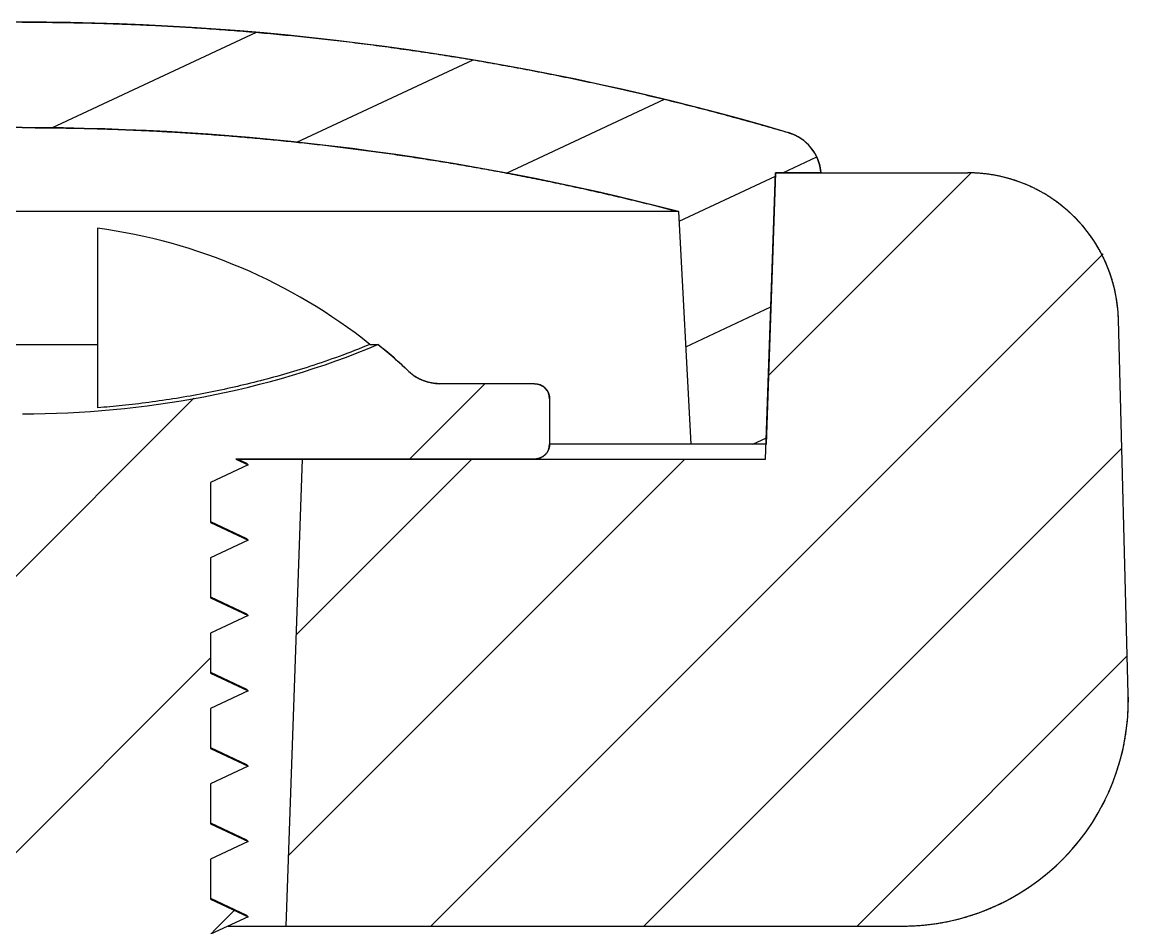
# Model space of a CAD drawing. Header units: millimetres. Extents: x 0 to 1787, y -410 to 0.
# Drawn here: x 1593.05 to 1600.42, y -283.13 to -277.12 of the extents above; entities that cross this region are included whole.
import ezdxf

# ---------------------------------------------------------------- set-up
doc = ezdxf.new("R2010")
doc.units = ezdxf.units.MM
doc.header["$MEASUREMENT"] = 0
doc.layers.get('0').update_dxf_attribs({"linetype": 'CONTINUOUS'})

msp = doc.modelspace()

# ---------------------------------------------------------------- hatches: boundary and pattern name
h = msp.add_hatch()
h.set_pattern_fill('DEFAULT__6', color=2, scale=0.773784, angle=205, style=0)
h.set_pattern_definition([(205, (1219.7938, -373.4207), (0.327015, -0.701286), [])])
edge = h.paths.add_edge_path()
edge.add_spline(control_points=[(1593.0513, -277.1225), (1594.7757, -277.1225), (1596.4825, -277.3686), (1598.1368, -277.8558)], knot_values=[0, 0, 0, 0, 1, 1, 1, 1], degree=3, periodic=0)
edge.add_spline(control_points=[(1598.1368, -277.8558), (1598.261, -277.8924), (1598.3421, -277.9933), (1598.3513, -278.1225)], knot_values=[0, 0, 0, 0, 1, 1, 1, 1], degree=3, periodic=0)
edge.add_line((1598.3513, -278.1225), (1598.0513, -278.1225))
edge.add_line((1598.0513, -278.1225), (1597.9884, -279.9225))
edge.add_line((1597.9884, -279.9225), (1597.4884, -279.9225))
edge.add_line((1597.4884, -279.9225), (1597.4076, -278.3799))
edge.add_spline(control_points=[(1593.0513, -277.8225), (1594.5231, -277.8225), (1595.9831, -278.0093), (1597.4076, -278.3799)], knot_values=[0, 0, 0, 0, 1, 1, 1, 1], degree=3, periodic=0)
edge.add_spline(control_points=[(1593.0513, -277.8225), (1591.5794, -277.8225), (1590.1194, -278.0093), (1588.695, -278.3799)], knot_values=[0, 0, 0, 0, 1, 1, 1, 1], degree=3, periodic=0)
edge.add_line((1588.695, -278.3799), (1588.6141, -279.9225))
edge.add_line((1588.6141, -279.9225), (1588.1141, -279.9225))
edge.add_line((1588.1141, -279.9225), (1588.0513, -278.1225))
edge.add_line((1588.0513, -278.1225), (1587.7513, -278.1225))
edge.add_spline(control_points=[(1587.9658, -277.8558), (1587.8415, -277.8924), (1587.7604, -277.9933), (1587.7513, -278.1225)], knot_values=[0, 0, 0, 0, 1, 1, 1, 1], degree=3, periodic=0)
edge.add_spline(control_points=[(1593.0513, -277.1225), (1591.3268, -277.1225), (1589.62, -277.3686), (1587.9658, -277.8558)], knot_values=[0, 0, 0, 0, 1, 1, 1, 1], degree=3, periodic=0)
h = msp.add_hatch()
h.set_pattern_fill('DEFAULT__7', color=2, angle=45, style=0)
h.set_pattern_definition([(45, (1219.7938, -373.4207), (-0.7071068, 0.7071068), [])])
edge = h.paths.add_edge_path()
edge.add_line((1451.7754, -278.1225), (1453.0513, -278.1225))
edge.add_line((1453.0513, -278.1225), (1453.1176, -280.0225))
edge.add_line((1453.1176, -280.0225), (1456.193, -280.0225))
edge.add_line((1456.193, -280.0225), (1456.3013, -283.1225))
edge.add_line((1456.3013, -283.1225), (1452.2101, -283.1225))
edge.add_spline(control_points=[(1452.2101, -283.1225), (1451.3131, -283.1225), (1450.6872, -282.4799), (1450.7106, -281.5832)], knot_values=[0, 0, 0, 0, 1, 1, 1, 1], degree=3, periodic=0)
edge.add_line((1450.7106, -281.5832), (1450.7758, -279.0963))
edge.add_spline(control_points=[(1450.7758, -279.0963), (1450.7908, -278.5228), (1451.2017, -278.1225), (1451.7754, -278.1225)], knot_values=[0, 0, 0, 0, 1, 1, 1, 1], degree=3, periodic=0)
h.paths.add_polyline_path([(1463.0513, -278.1225), (1467.9519, -278.1225), (1468.0269, -280.2725), (1469.0513, -280.2725), (1469.0853, -280.9225), (1582.0172, -280.9225), (1582.0513, -280.2725), (1583.0756, -280.2725), (1583.1507, -278.1225), (1588.0513, -278.1225), (1588.1176, -280.0225), (1591.193, -280.0225), (1591.3013, -283.1225), (1586.6319, -283.1225), (1586.5513, -281.5832), (1584.5513, -281.5832), (1584.4706, -283.1225), (1545.5513, -283.1225), (1545.5355, -282.8225), (1505.567, -282.8225), (1505.5513, -283.1225), (1466.6319, -283.1225), (1466.5513, -281.5832), (1464.5513, -281.5832), (1464.4706, -283.1225), (1459.8013, -283.1225), (1459.9095, -280.0225), (1462.9849, -280.0225)])
edge = h.paths.add_edge_path()
edge.add_line((1598.0513, -278.1225), (1599.3271, -278.1225))
edge.add_spline(control_points=[(1600.3268, -279.0963), (1600.3117, -278.5228), (1599.9008, -278.1225), (1599.3271, -278.1225)], knot_values=[0, 0, 0, 0, 1, 1, 1, 1], degree=3, periodic=0)
edge.add_line((1600.3268, -279.0963), (1600.3919, -281.5832))
edge.add_spline(control_points=[(1598.8924, -283.1225), (1599.7894, -283.1225), (1600.4154, -282.4799), (1600.3919, -281.5832)], knot_values=[0, 0, 0, 0, 1, 1, 1, 1], degree=3, periodic=0)
edge.add_line((1598.8924, -283.1225), (1594.8013, -283.1225))
edge.add_line((1594.8013, -283.1225), (1594.9095, -280.0225))
edge.add_line((1594.9095, -280.0225), (1597.9849, -280.0225))
edge.add_line((1597.9849, -280.0225), (1598.0513, -278.1225))
h = msp.add_hatch()
h.set_pattern_fill('DEFAULT__4', color=2, scale=1.296802, angle=45, style=0)
h.set_pattern_definition([(45, (1219.7938, -373.4207), (-0.9169777, 0.9169777), [])])
edge = h.paths.add_edge_path()
edge.add_line((1596.4513, -280.0225), (1594.4692, -280.0225))
edge.add_line((1594.4692, -280.0225), (1594.5513, -280.0607))
edge.add_line((1594.5513, -280.0607), (1594.3013, -280.1773))
edge.add_line((1594.3013, -280.1773), (1594.3013, -280.4442))
edge.add_line((1594.3013, -280.4442), (1594.5513, -280.5607))
edge.add_line((1594.5513, -280.5607), (1594.3013, -280.6773))
edge.add_line((1594.3013, -280.6773), (1594.3013, -280.9442))
edge.add_line((1594.3013, -280.9442), (1594.5513, -281.0607))
edge.add_line((1594.5513, -281.0607), (1594.3013, -281.1773))
edge.add_line((1594.3013, -281.1773), (1594.3013, -281.4442))
edge.add_line((1594.3013, -281.4442), (1594.5513, -281.5607))
edge.add_line((1594.5513, -281.5607), (1594.3013, -281.6773))
edge.add_line((1594.3013, -281.6773), (1594.3013, -281.9442))
edge.add_line((1594.3013, -281.9442), (1594.5513, -282.0607))
edge.add_line((1594.5513, -282.0607), (1594.3013, -282.1773))
edge.add_line((1594.3013, -282.1773), (1594.3013, -282.4442))
edge.add_line((1594.3013, -282.4442), (1594.5513, -282.5607))
edge.add_line((1594.5513, -282.5607), (1594.3013, -282.6773))
edge.add_line((1594.3013, -282.6773), (1594.3013, -282.9442))
edge.add_line((1594.3013, -282.9442), (1594.5513, -283.0607))
edge.add_line((1594.5513, -283.0607), (1594.3013, -283.1773))
edge.add_line((1594.3013, -283.1773), (1594.3013, -283.4442))
edge.add_line((1594.3013, -283.4442), (1594.5513, -283.5607))
edge.add_line((1594.5513, -283.5607), (1594.3013, -283.6773))
edge.add_line((1594.3013, -283.6773), (1594.3013, -283.9442))
edge.add_line((1594.3013, -283.9442), (1594.5513, -284.0607))
edge.add_line((1594.5513, -284.0607), (1594.3013, -284.1773))
edge.add_line((1594.3013, -284.1773), (1594.3013, -284.4442))
edge.add_line((1594.3013, -284.4442), (1594.5513, -284.5607))
edge.add_line((1594.5513, -284.5607), (1594.3013, -284.6773))
edge.add_line((1594.3013, -284.6773), (1594.3013, -284.9442))
edge.add_line((1594.3013, -284.9442), (1594.5513, -285.0607))
edge.add_line((1594.5513, -285.0607), (1594.3013, -285.1773))
edge.add_line((1594.3013, -285.1773), (1594.3013, -285.4442))
edge.add_line((1594.3013, -285.4442), (1594.5513, -285.5607))
edge.add_line((1594.5513, -285.5607), (1594.3013, -285.6773))
edge.add_line((1594.3013, -285.6773), (1594.3013, -285.9442))
edge.add_line((1594.3013, -285.9442), (1594.5513, -286.0607))
edge.add_line((1594.5513, -286.0607), (1594.3013, -286.1773))
edge.add_line((1594.3013, -286.1773), (1594.3013, -286.4442))
edge.add_line((1594.3013, -286.4442), (1594.5513, -286.5607))
edge.add_line((1594.5513, -286.5607), (1594.3013, -286.6773))
edge.add_line((1594.3013, -286.6773), (1594.3013, -286.9442))
edge.add_line((1594.3013, -286.9442), (1594.5513, -287.0607))
edge.add_line((1594.5513, -287.0607), (1594.3013, -287.1773))
edge.add_line((1594.3013, -287.1773), (1594.3013, -287.4442))
edge.add_line((1594.3013, -287.4442), (1594.5513, -287.5607))
edge.add_line((1594.5513, -287.5607), (1594.3013, -287.6773))
edge.add_line((1594.3013, -287.6773), (1594.3013, -287.9442))
edge.add_line((1594.3013, -287.9442), (1594.5513, -288.0607))
edge.add_line((1594.5513, -288.0607), (1594.3013, -288.1773))
edge.add_line((1594.3013, -288.1773), (1594.3013, -288.4442))
edge.add_line((1594.3013, -288.4442), (1594.5513, -288.5607))
edge.add_line((1594.5513, -288.5607), (1594.3013, -288.6773))
edge.add_line((1594.3013, -288.6773), (1594.3013, -288.9442))
edge.add_line((1594.3013, -288.9442), (1594.5513, -289.0607))
edge.add_line((1594.5513, -289.0607), (1594.3013, -289.1773))
edge.add_line((1594.3013, -289.1773), (1594.3013, -289.4442))
edge.add_line((1594.3013, -289.4442), (1594.5513, -289.5607))
edge.add_line((1594.5513, -289.5607), (1594.3013, -289.6773))
edge.add_line((1594.3013, -289.6773), (1594.3013, -289.9442))
edge.add_line((1594.3013, -289.9442), (1594.5513, -290.0607))
edge.add_line((1594.5513, -290.0607), (1594.3013, -290.1773))
edge.add_line((1594.3013, -290.1773), (1594.3013, -290.4442))
edge.add_line((1594.3013, -290.4442), (1594.5513, -290.5607))
edge.add_line((1594.5513, -290.5607), (1594.3013, -290.6773))
edge.add_line((1594.3013, -290.6773), (1594.3013, -290.9442))
edge.add_line((1594.3013, -290.9442), (1594.5513, -291.0607))
edge.add_line((1594.5513, -291.0607), (1594.3013, -291.1773))
edge.add_line((1594.3013, -291.1773), (1594.3013, -291.4442))
edge.add_line((1594.3013, -291.4442), (1594.5513, -291.5607))
edge.add_line((1594.5513, -291.5607), (1594.3013, -291.6773))
edge.add_line((1594.3013, -291.6773), (1594.3013, -291.9442))
edge.add_line((1594.3013, -291.9442), (1594.5513, -292.0607))
edge.add_line((1594.5513, -292.0607), (1594.3013, -292.1773))
edge.add_line((1594.3013, -292.1773), (1594.3013, -292.4442))
edge.add_line((1594.3013, -292.4442), (1594.5513, -292.5607))
edge.add_line((1594.5513, -292.5607), (1594.3013, -292.6773))
edge.add_line((1594.3013, -292.6773), (1594.3013, -292.9442))
edge.add_line((1594.3013, -292.9442), (1594.5513, -293.0607))
edge.add_line((1594.5513, -293.0607), (1594.3013, -293.1773))
edge.add_line((1594.3013, -293.1773), (1594.3013, -293.4442))
edge.add_line((1594.3013, -293.4442), (1594.5513, -293.5607))
edge.add_line((1594.5513, -293.5607), (1594.3013, -293.6773))
edge.add_line((1594.3013, -293.6773), (1594.3013, -293.9442))
edge.add_line((1594.3013, -293.9442), (1594.5513, -294.0607))
edge.add_line((1594.5513, -294.0607), (1594.3013, -294.1773))
edge.add_line((1594.3013, -294.1773), (1594.3013, -294.4442))
edge.add_line((1594.3013, -294.4442), (1594.5513, -294.5607))
edge.add_line((1594.5513, -294.5607), (1594.3013, -294.6773))
edge.add_line((1594.3013, -294.6773), (1594.3013, -294.9442))
edge.add_line((1594.3013, -294.9442), (1594.5513, -295.0607))
edge.add_line((1594.5513, -295.0607), (1594.3013, -295.1773))
edge.add_line((1594.3013, -295.1773), (1594.3013, -295.4442))
edge.add_line((1594.3013, -295.4442), (1594.5513, -295.5607))
edge.add_line((1594.5513, -295.5607), (1594.3013, -295.6773))
edge.add_line((1594.3013, -295.6773), (1594.3013, -295.9442))
edge.add_line((1594.3013, -295.9442), (1594.5513, -296.0607))
edge.add_line((1594.5513, -296.0607), (1594.3013, -296.1773))
edge.add_line((1594.3013, -296.1773), (1594.3013, -296.4442))
edge.add_line((1594.3013, -296.4442), (1594.5513, -296.5607))
edge.add_line((1594.5513, -296.5607), (1594.3013, -296.6773))
edge.add_line((1594.3013, -296.6773), (1594.3013, -296.9225))
edge.add_arc((1590.6537, -296.9225), 3.6475, 359.64129, 359.99983, ccw=False)
edge.add_line((1594.3012, -296.9453), (1594.5487, -297.0607))
edge.add_line((1594.5487, -297.0607), (1594.2923, -297.1803))
edge.add_arc((1590.3293, -296.9058), 3.9725, 352.10251, 356.03772, ccw=False)
edge.add_line((1594.2641, -297.4516), (1594.4981, -297.5607))
edge.add_line((1594.4981, -297.5607), (1594.2243, -297.6884))
edge.add_arc((1589.9748, -296.8475), 4.3319, 345.15264, 348.80682, ccw=False)
edge.add_line((1594.1621, -297.9575), (1594.3835, -298.0607))
edge.add_line((1594.3835, -298.0607), (1594.0914, -298.1969))
edge.add_arc((1589.7708, -296.789), 4.5442, 338.38643, 341.95169, ccw=False)
edge.add_line((1593.9955, -298.4629), (1594.2054, -298.5607))
edge.add_line((1594.2054, -298.5607), (1593.8902, -298.7077))
edge.add_arc((1589.765, -296.7889), 4.5496, 331.37807, 335.05452, ccw=False)
edge.add_line((1593.7586, -298.9683), (1593.9569, -299.0607))
edge.add_line((1593.9569, -299.0607), (1593.6083, -299.2233))
edge.add_spline(control_points=[(1593.6083, -299.2233), (1593.4461, -299.4786), (1593.2591, -299.7147), (1593.0513, -299.9224)], knot_values=[0, 0, 0, 0, 1, 1, 1, 1], degree=3, periodic=0)
edge.add_spline(control_points=[(1593.0512, -299.9224), (1592.7749, -299.6461), (1592.5353, -299.3198), (1592.3419, -298.9647)], knot_values=[0, 0, 0, 0, 1, 1, 1, 1], degree=3, periodic=0)
edge.add_line((1592.3419, -298.9647), (1592.0118, -298.8107))
edge.add_line((1592.0118, -298.8107), (1592.216, -298.7155))
edge.add_arc((1596.3613, -296.7776), 4.5759, 201.46317, 205.05631, ccw=False)
edge.add_line((1592.1027, -298.4519), (1591.7999, -298.3107))
edge.add_line((1591.7999, -298.3107), (1592.0155, -298.2102))
edge.add_arc((1596.2521, -296.8149), 4.4605, 194.64307, 198.22889, ccw=False)
edge.add_line((1591.9365, -297.9425), (1591.6539, -297.8107))
edge.add_line((1591.6539, -297.8107), (1591.8814, -297.7046))
edge.add_arc((1595.9654, -296.8798), 4.1664, 187.6488, 191.41879, ccw=False)
edge.add_line((1591.836, -297.4343), (1591.571, -297.3107))
edge.add_line((1591.571, -297.3107), (1591.8115, -297.1986))
edge.add_arc((1595.561, -296.9209), 3.7597, 180.09818, 184.23612, ccw=False)
edge.add_line((1591.8013, -296.9273), (1591.5513, -296.8107))
edge.add_line((1591.5513, -296.8107), (1591.8013, -296.6942))
edge.add_line((1591.8013, -296.6942), (1591.8013, -296.4273))
edge.add_line((1591.8013, -296.4273), (1591.5513, -296.3107))
edge.add_line((1591.5513, -296.3107), (1591.8013, -296.1942))
edge.add_line((1591.8013, -296.1942), (1591.8013, -295.9273))
edge.add_line((1591.8013, -295.9273), (1591.5513, -295.8107))
edge.add_line((1591.5513, -295.8107), (1591.8013, -295.6942))
edge.add_line((1591.8013, -295.6942), (1591.8013, -295.4273))
edge.add_line((1591.8013, -295.4273), (1591.5513, -295.3107))
edge.add_line((1591.5513, -295.3107), (1591.8013, -295.1942))
edge.add_line((1591.8013, -295.1942), (1591.8013, -294.9273))
edge.add_line((1591.8013, -294.9273), (1591.5513, -294.8107))
edge.add_line((1591.5513, -294.8107), (1591.8013, -294.6942))
edge.add_line((1591.8013, -294.6942), (1591.8013, -294.4273))
edge.add_line((1591.8013, -294.4273), (1591.5513, -294.3107))
edge.add_line((1591.5513, -294.3107), (1591.8013, -294.1942))
edge.add_line((1591.8013, -294.1942), (1591.8013, -293.9273))
edge.add_line((1591.8013, -293.9273), (1591.5513, -293.8107))
edge.add_line((1591.5513, -293.8107), (1591.8013, -293.6942))
edge.add_line((1591.8013, -293.6942), (1591.8013, -293.4273))
edge.add_line((1591.8013, -293.4273), (1591.5513, -293.3107))
edge.add_line((1591.5513, -293.3107), (1591.8013, -293.1942))
edge.add_line((1591.8013, -293.1942), (1591.8013, -292.9273))
edge.add_line((1591.8013, -292.9273), (1591.5513, -292.8107))
edge.add_line((1591.5513, -292.8107), (1591.8013, -292.6942))
edge.add_line((1591.8013, -292.6942), (1591.8013, -292.4273))
edge.add_line((1591.8013, -292.4273), (1591.5513, -292.3107))
edge.add_line((1591.5513, -292.3107), (1591.8013, -292.1942))
edge.add_line((1591.8013, -292.1942), (1591.8013, -291.9273))
edge.add_line((1591.8013, -291.9273), (1591.5513, -291.8107))
edge.add_line((1591.5513, -291.8107), (1591.8013, -291.6942))
edge.add_line((1591.8013, -291.6942), (1591.8013, -291.4273))
edge.add_line((1591.8013, -291.4273), (1591.5513, -291.3107))
edge.add_line((1591.5513, -291.3107), (1591.8013, -291.1942))
edge.add_line((1591.8013, -291.1942), (1591.8013, -290.9273))
edge.add_line((1591.8013, -290.9273), (1591.5513, -290.8107))
edge.add_line((1591.5513, -290.8107), (1591.8013, -290.6942))
edge.add_line((1591.8013, -290.6942), (1591.8013, -290.4273))
edge.add_line((1591.8013, -290.4273), (1591.5513, -290.3107))
edge.add_line((1591.5513, -290.3107), (1591.8013, -290.1942))
edge.add_line((1591.8013, -290.1942), (1591.8013, -289.9273))
edge.add_line((1591.8013, -289.9273), (1591.5513, -289.8107))
edge.add_line((1591.5513, -289.8107), (1591.8013, -289.6942))
edge.add_line((1591.8013, -289.6942), (1591.8013, -289.4273))
edge.add_line((1591.8013, -289.4273), (1591.5513, -289.3107))
edge.add_line((1591.5513, -289.3107), (1591.8013, -289.1942))
edge.add_line((1591.8013, -289.1942), (1591.8013, -288.9273))
edge.add_line((1591.8013, -288.9273), (1591.5513, -288.8107))
edge.add_line((1591.5513, -288.8107), (1591.8013, -288.6942))
edge.add_line((1591.8013, -288.6942), (1591.8013, -288.4273))
edge.add_line((1591.8013, -288.4273), (1591.5513, -288.3107))
edge.add_line((1591.5513, -288.3107), (1591.8013, -288.1942))
edge.add_line((1591.8013, -288.1942), (1591.8013, -287.9273))
edge.add_line((1591.8013, -287.9273), (1591.5513, -287.8107))
edge.add_line((1591.5513, -287.8107), (1591.8013, -287.6942))
edge.add_line((1591.8013, -287.6942), (1591.8013, -287.4273))
edge.add_line((1591.8013, -287.4273), (1591.5513, -287.3107))
edge.add_line((1591.5513, -287.3107), (1591.8013, -287.1942))
edge.add_line((1591.8013, -287.1942), (1591.8013, -286.9273))
edge.add_line((1591.8013, -286.9273), (1591.5513, -286.8107))
edge.add_line((1591.5513, -286.8107), (1591.8013, -286.6942))
edge.add_line((1591.8013, -286.6942), (1591.8013, -286.4273))
edge.add_line((1591.8013, -286.4273), (1591.5513, -286.3107))
edge.add_line((1591.5513, -286.3107), (1591.8013, -286.1942))
edge.add_line((1591.8013, -286.1942), (1591.8013, -285.9273))
edge.add_line((1591.8013, -285.9273), (1591.5513, -285.8107))
edge.add_line((1591.5513, -285.8107), (1591.8013, -285.6942))
edge.add_line((1591.8013, -285.6942), (1591.8013, -285.4273))
edge.add_line((1591.8013, -285.4273), (1591.5513, -285.3107))
edge.add_line((1591.5513, -285.3107), (1591.8013, -285.1942))
edge.add_line((1591.8013, -285.1942), (1591.8013, -284.9273))
edge.add_line((1591.8013, -284.9273), (1591.5513, -284.8107))
edge.add_line((1591.5513, -284.8107), (1591.8013, -284.6942))
edge.add_line((1591.8013, -284.6942), (1591.8013, -284.4273))
edge.add_line((1591.8013, -284.4273), (1591.5513, -284.3107))
edge.add_line((1591.5513, -284.3107), (1591.8013, -284.1942))
edge.add_line((1591.8013, -284.1942), (1591.8013, -283.9273))
edge.add_line((1591.8013, -283.9273), (1591.5513, -283.8107))
edge.add_line((1591.5513, -283.8107), (1591.8013, -283.6942))
edge.add_line((1591.8013, -283.6942), (1591.8013, -283.4273))
edge.add_line((1591.8013, -283.4273), (1591.5513, -283.3107))
edge.add_line((1591.5513, -283.3107), (1591.8013, -283.1942))
edge.add_line((1591.8013, -283.1942), (1591.8013, -282.9273))
edge.add_line((1591.8013, -282.9273), (1591.5513, -282.8107))
edge.add_line((1591.5513, -282.8107), (1591.8013, -282.6942))
edge.add_line((1591.8013, -282.6942), (1591.8013, -282.4273))
edge.add_line((1591.8013, -282.4273), (1591.5513, -282.3107))
edge.add_line((1591.5513, -282.3107), (1591.8013, -282.1942))
edge.add_line((1591.8013, -282.1942), (1591.8013, -281.9273))
edge.add_line((1591.8013, -281.9273), (1591.5513, -281.8107))
edge.add_line((1591.5513, -281.8107), (1591.8013, -281.6942))
edge.add_line((1591.8013, -281.6942), (1591.8013, -281.4273))
edge.add_line((1591.8013, -281.4273), (1591.5513, -281.3107))
edge.add_line((1591.5513, -281.3107), (1591.8013, -281.1942))
edge.add_line((1591.8013, -281.1942), (1591.8013, -280.9273))
edge.add_line((1591.8013, -280.9273), (1591.5513, -280.8107))
edge.add_line((1591.5513, -280.8107), (1591.8013, -280.6942))
edge.add_line((1591.8013, -280.6942), (1591.8013, -280.4273))
edge.add_line((1591.8013, -280.4273), (1591.5513, -280.3107))
edge.add_line((1591.5513, -280.3107), (1591.8013, -280.1942))
edge.add_line((1591.8013, -280.1942), (1591.8013, -280.0225))
edge.add_line((1591.8013, -280.0225), (1589.6513, -280.0225))
edge.add_spline(control_points=[(1589.5513, -279.9225), (1589.5513, -279.9811), (1589.5927, -280.0225), (1589.6513, -280.0225)], knot_values=[0, 0, 0, 0, 1, 1, 1, 1], degree=3, periodic=0)
edge.add_line((1589.5513, -279.9225), (1589.5513, -279.6225))
edge.add_spline(control_points=[(1589.6513, -279.5225), (1589.5927, -279.5225), (1589.5513, -279.5639), (1589.5513, -279.6225)], knot_values=[0, 0, 0, 0, 1, 1, 1, 1], degree=3, periodic=0)
edge.add_line((1589.6513, -279.5225), (1590.2795, -279.5225))
edge.add_spline(control_points=[(1590.2795, -279.5225), (1590.3569, -279.5225), (1590.4289, -279.4939), (1590.4852, -279.4408)], knot_values=[0, 0, 0, 0, 1, 1, 1, 1], degree=3, periodic=0)
edge.add_spline(control_points=[(1590.6901, -279.2614), (1590.6197, -279.3187), (1590.5514, -279.3786), (1590.4852, -279.4408)], knot_values=[0, 0, 0, 0, 1, 1, 1, 1], degree=3, periodic=0)
edge.add_spline(control_points=[(1590.6901, -279.2614), (1591.437, -279.578), (1592.2904, -279.7224), (1593.0506, -279.7225)], knot_values=[0, 0, 0, 0, 1, 1, 1, 1], degree=3, periodic=0)
edge.add_spline(control_points=[(1593.0519, -279.7225), (1593.8121, -279.7224), (1594.6655, -279.578), (1595.4124, -279.2614)], knot_values=[0, 0, 0, 0, 1, 1, 1, 1], degree=3, periodic=0)
edge.add_spline(control_points=[(1595.4124, -279.2614), (1595.4828, -279.3187), (1595.5512, -279.3786), (1595.6173, -279.4408)], knot_values=[0, 0, 0, 0, 1, 1, 1, 1], degree=3, periodic=0)
edge.add_spline(control_points=[(1595.823, -279.5225), (1595.7456, -279.5225), (1595.6736, -279.4939), (1595.6173, -279.4408)], knot_values=[0, 0, 0, 0, 1, 1, 1, 1], degree=3, periodic=0)
edge.add_line((1595.823, -279.5225), (1596.4513, -279.5225))
edge.add_spline(control_points=[(1596.4513, -279.5225), (1596.5098, -279.5225), (1596.5513, -279.5639), (1596.5513, -279.6225)], knot_values=[0, 0, 0, 0, 1, 1, 1, 1], degree=3, periodic=0)
edge.add_line((1596.5513, -279.6225), (1596.5513, -279.9225))
edge.add_spline(control_points=[(1596.5513, -279.9225), (1596.5513, -279.9811), (1596.5098, -280.0225), (1596.4513, -280.0225)], knot_values=[0, 0, 0, 0, 1, 1, 1, 1], degree=3, periodic=0)

# ---------------------------------------------------------------- linework, layer by layer
at = {"color": 7, "linetype": 'Continuous'}
for p, q in [((1597.9849, -280.0225), (1598.0513, -278.1225)), ((1597.9849, -280.0225), (1598.0513, -278.1225)), ((1598.0513, -278.1225), (1597.9884, -279.9225)), ((1598.0513, -278.1225), (1599.3271, -278.1225)), ((1598.0513, -278.1225), (1599.3271, -278.1225)), ((1598.3513, -278.1225), (1598.0513, -278.1225)), ((1597.4076, -278.3799), (1588.695, -278.3799)), ((1597.4076, -278.3799), (1597.4884, -279.9225)), ((1597.4076, -278.3799), (1597.4884, -279.9225)), ((1593.5513, -278.4899), (1593.5513, -279.6824)), ((1600.3919, -281.5832), (1600.3268, -279.0963)), ((1600.3919, -281.5832), (1600.3268, -279.0963)), ((1592.5513, -279.2614), (1593.5513, -279.2614)), ((1595.3588, -279.2614), (1595.4124, -279.2614)), ((1596.4513, -279.5225), (1595.823, -279.5225)), ((1596.4513, -279.5225), (1595.823, -279.5225)), ((1596.5513, -279.6225), (1596.5513, -279.9225)), ((1596.5513, -279.6225), (1596.5513, -279.9225)), ((1597.9884, -279.9225), (1596.5513, -279.9225)), ((1597.9884, -279.9225), (1597.4884, -279.9225)), ((1594.5513, -280.0607), (1594.3013, -280.1773)), ((1594.5513, -280.0607), (1594.3013, -280.1773)), ((1594.4692, -280.0225), (1594.5513, -280.0607)), ((1594.4692, -280.0225), (1597.9849, -280.0225)), ((1594.4692, -280.0225), (1594.5513, -280.0607)), ((1596.4513, -280.0225), (1594.4692, -280.0225)), ((1594.5416, -280.0517), (1594.4793, -280.0225)), ((1594.5513, -280.0607), (1594.5416, -280.0517)), ((1594.9095, -280.0225), (1594.8013, -283.1225)), ((1594.9095, -280.0225), (1594.8013, -283.1225)), ((1594.9095, -280.0225), (1597.9849, -280.0225)), ((1594.3013, -280.1773), (1594.3013, -280.4442)), ((1594.3013, -280.1773), (1594.3013, -280.4442)), ((1594.3013, -280.4442), (1594.5513, -280.5607)), ((1594.3013, -280.4442), (1594.5513, -280.5607)), ((1594.5416, -280.5517), (1594.3033, -280.4397)), ((1594.5513, -280.5607), (1594.3013, -280.6773)), ((1594.5513, -280.5607), (1594.3013, -280.6773)), ((1594.5513, -280.5607), (1594.5416, -280.5517)), ((1594.3013, -280.6773), (1594.3013, -280.9442)), ((1594.3013, -280.6773), (1594.3013, -280.9442)), ((1594.3013, -280.9442), (1594.5513, -281.0607)), ((1594.3013, -280.9442), (1594.5513, -281.0607)), ((1594.5416, -281.0517), (1594.3033, -280.9397)), ((1594.5513, -281.0607), (1594.3013, -281.1773)), ((1594.5513, -281.0607), (1594.3013, -281.1773)), ((1594.5513, -281.0607), (1594.5416, -281.0517)), ((1594.3013, -281.1773), (1594.3013, -281.4442)), ((1594.3013, -281.1773), (1594.3013, -281.4442)), ((1594.3013, -281.4442), (1594.5513, -281.5607)), ((1594.3013, -281.4442), (1594.5513, -281.5607)), ((1594.5416, -281.5517), (1594.3033, -281.4397)), ((1594.5513, -281.5607), (1594.3013, -281.6773)), ((1594.5513, -281.5607), (1594.3013, -281.6773)), ((1594.5513, -281.5607), (1594.5416, -281.5517)), ((1594.3013, -281.6773), (1594.3013, -281.9442)), ((1594.3013, -281.6773), (1594.3013, -281.9442)), ((1594.3013, -281.9442), (1594.5513, -282.0607)), ((1594.3013, -281.9442), (1594.5513, -282.0607)), ((1594.5416, -282.0517), (1594.3033, -281.9397)), ((1594.5513, -282.0607), (1594.5416, -282.0517)), ((1594.5513, -282.0607), (1594.3013, -282.1773)), ((1594.5513, -282.0607), (1594.3013, -282.1773)), ((1594.3013, -282.1773), (1594.3013, -282.4442)), ((1594.3013, -282.1773), (1594.3013, -282.4442)), ((1594.3013, -282.4442), (1594.5513, -282.5607)), ((1594.3013, -282.4442), (1594.5513, -282.5607)), ((1594.5416, -282.5517), (1594.3033, -282.4397)), ((1594.5513, -282.5607), (1594.3013, -282.6773)), ((1594.5513, -282.5607), (1594.3013, -282.6773)), ((1594.5513, -282.5607), (1594.5416, -282.5517)), ((1594.3013, -282.6773), (1594.3013, -282.9442)), ((1594.3013, -282.6773), (1594.3013, -282.9442)), ((1594.5416, -283.0517), (1594.3033, -282.9397)), ((1594.3013, -282.9442), (1594.5513, -283.0607)), ((1594.3013, -282.9442), (1594.5513, -283.0607)), ((1594.5513, -283.0607), (1594.3013, -283.1773)), ((1594.5513, -283.0607), (1594.3013, -283.1773)), ((1594.5513, -283.0607), (1594.5416, -283.0517)), ((1594.4189, -283.1225), (1598.8924, -283.1225)), ((1594.8013, -283.1225), (1598.8924, -283.1225))]:
    msp.add_line(p, q, dxfattribs=at)
for centre, radius, start, end in [((1593.0513, -295.1225), 18, 73.58886, 106.41114), ((1593.0513, -295.1225), 17.3, 75.41539, 104.58461), ((1598.052, -278.1436), 0.3, 4.03587, 73.58886), ((1599.3271, -279.1225), 1, 1.5, 90), ((1593.0513, -282.1645), 3.7085, 51.52025, 82.25146), ((1593.0513, -282.1645), 3.742, 46.70734, 50.87839), ((1595.823, -279.2225), 0.3, 226.70734, 270), ((1596.4513, -279.6225), 0.1, 0, 90), ((1596.4513, -279.9225), 0.1, 270, 0), ((1598.8924, -281.6225), 1.5, 270, 1.5)]:
    msp.add_arc(centre, radius, start, end, dxfattribs=at)
for points, start_tangent, end_tangent in [([(1593.0513, -277.1225), (1592.8906, -277.1232), (1592.7299, -277.1253), (1592.5692, -277.1289), (1592.4084, -277.134), (1592.2475, -277.1404), (1592.0867, -277.1483), (1591.9259, -277.1577), (1591.7651, -277.1685), (1591.6043, -277.1807), (1591.4437, -277.1944), (1591.2831, -277.2095), (1591.1226, -277.2261), (1590.9623, -277.2441), (1590.8021, -277.2635), (1590.642, -277.2844), (1590.4822, -277.3068), (1590.3226, -277.3305), (1590.1632, -277.3557), (1590.004, -277.3823), (1589.8451, -277.4103), (1589.6865, -277.4398), (1589.5282, -277.4706), (1589.3702, -277.5029), (1589.2125, -277.5366), (1589.0552, -277.5716), (1588.8983, -277.6081), (1588.7418, -277.646), (1588.5857, -277.6852), (1588.43, -277.7258), (1588.2748, -277.7678), (1588.12, -277.8111), (1587.9658, -277.8558)], (-1, 0), (-0.959259, -0.282528)), ([(1593.0513, -277.1225), (1593.2119, -277.1232), (1593.3726, -277.1253), (1593.5333, -277.1289), (1593.6941, -277.134), (1593.855, -277.1404), (1594.0158, -277.1483), (1594.1766, -277.1577), (1594.3374, -277.1685), (1594.4982, -277.1807), (1594.6589, -277.1944), (1594.8194, -277.2095), (1594.9799, -277.2261), (1595.1403, -277.2441), (1595.3004, -277.2635), (1595.4605, -277.2844), (1595.6203, -277.3068), (1595.7799, -277.3305), (1595.9394, -277.3557), (1596.0985, -277.3823), (1596.2574, -277.4103), (1596.416, -277.4398), (1596.5743, -277.4706), (1596.7323, -277.5029), (1596.89, -277.5366), (1597.0473, -277.5716), (1597.2042, -277.6081), (1597.3607, -277.646), (1597.5168, -277.6852), (1597.6725, -277.7258), (1597.8277, -277.7678), (1597.9825, -277.8111), (1598.1368, -277.8558)], (1, 0), (0.959259, -0.282528)), ([(1593.0513, -277.8225), (1592.914, -277.823), (1592.7767, -277.8247), (1592.6393, -277.8274), (1592.5019, -277.8312), (1592.3644, -277.8361), (1592.227, -277.8421), (1592.0896, -277.8492), (1591.9522, -277.8574), (1591.8148, -277.8667), (1591.6775, -277.8771), (1591.5403, -277.8886), (1591.4031, -277.9012), (1591.266, -277.9148), (1591.129, -277.9296), (1590.9921, -277.9455), (1590.8553, -277.9624), (1590.7187, -277.9804), (1590.5823, -277.9996), (1590.446, -278.0198), (1590.3099, -278.0411), (1590.1739, -278.0634), (1590.0382, -278.0869), (1589.9027, -278.1114), (1589.7674, -278.137), (1589.6324, -278.1637), (1589.4976, -278.1914), (1589.3631, -278.2202), (1589.2288, -278.25), (1589.0949, -278.2809), (1588.9613, -278.3129), (1588.8279, -278.3459), (1588.695, -278.3799)], (-1, 0), (-0.967777, -0.251809)), ([(1593.0513, -277.8225), (1593.1885, -277.823), (1593.3259, -277.8247), (1593.4632, -277.8274), (1593.6007, -277.8312), (1593.7381, -277.8361), (1593.8755, -277.8421), (1594.0129, -277.8492), (1594.1503, -277.8574), (1594.2877, -277.8667), (1594.425, -277.8771), (1594.5623, -277.8886), (1594.6994, -277.9012), (1594.8365, -277.9148), (1594.9735, -277.9296), (1595.1104, -277.9455), (1595.2472, -277.9624), (1595.3838, -277.9804), (1595.5203, -277.9996), (1595.6565, -278.0198), (1595.7927, -278.0411), (1595.9286, -278.0634), (1596.0643, -278.0869), (1596.1998, -278.1114), (1596.3351, -278.137), (1596.4701, -278.1637), (1596.6049, -278.1914), (1596.7394, -278.2202), (1596.8737, -278.25), (1597.0076, -278.2809), (1597.1413, -278.3129), (1597.2746, -278.3459), (1597.4076, -278.3799)], (1, 0), (0.967777, -0.251809)), ([(1598.1368, -277.8558), (1598.1419, -277.8574), (1598.147, -277.859), (1598.1521, -277.8608), (1598.1573, -277.8627), (1598.1624, -277.8646), (1598.1675, -277.8667), (1598.1726, -277.8689), (1598.1776, -277.8712), (1598.1827, -277.8735), (1598.1877, -277.876), (1598.1927, -277.8786), (1598.1976, -277.8813), (1598.2026, -277.8841), (1598.2074, -277.887), (1598.2123, -277.89), (1598.2171, -277.8931), (1598.2219, -277.8963), (1598.2266, -277.8996), (1598.2312, -277.903), (1598.2358, -277.9065), (1598.2404, -277.9101), (1598.2449, -277.9138), (1598.2493, -277.9176), (1598.2537, -277.9215), (1598.2579, -277.9254), (1598.2622, -277.9295), (1598.2663, -277.9336), (1598.2704, -277.9379), (1598.2743, -277.9422), (1598.2782, -277.9466), (1598.282, -277.951), (1598.2858, -277.9556), (1598.2894, -277.9602), (1598.2929, -277.9648), (1598.2964, -277.9696), (1598.2997, -277.9744), (1598.303, -277.9793), (1598.3062, -277.9842), (1598.3092, -277.9892), (1598.3122, -277.9942), (1598.315, -277.9993), (1598.3178, -278.0044), (1598.3204, -278.0096), (1598.323, -278.0148), (1598.3254, -278.0201), (1598.3277, -278.0254), (1598.3299, -278.0307), (1598.3321, -278.036), (1598.3341, -278.0414), (1598.3359, -278.0467), (1598.3377, -278.0521), (1598.3394, -278.0576), (1598.341, -278.063), (1598.3424, -278.0684), (1598.3438, -278.0738), (1598.345, -278.0793), (1598.3462, -278.0847), (1598.3472, -278.0901), (1598.3481, -278.0956), (1598.349, -278.101), (1598.3497, -278.1064), (1598.3503, -278.1118), (1598.3508, -278.1171), (1598.3513, -278.1225)], (0.959259, -0.282528), (0.070381, -0.99752)), ([(1600.3268, -279.0963), (1600.3264, -279.0854), (1600.3259, -279.0744), (1600.3254, -279.0634), (1600.3246, -279.0524), (1600.3238, -279.0413), (1600.3228, -279.0302), (1600.3217, -279.019), (1600.3205, -279.0078), (1600.3191, -278.9966), (1600.3177, -278.9853), (1600.316, -278.9741), (1600.3143, -278.9628), (1600.3124, -278.9515), (1600.3103, -278.9401), (1600.3082, -278.9288), (1600.3058, -278.9174), (1600.3034, -278.906), (1600.3008, -278.8946), (1600.2981, -278.8832), (1600.2952, -278.8718), (1600.2922, -278.8604), (1600.289, -278.849), (1600.2857, -278.8376), (1600.2822, -278.8262), (1600.2786, -278.8148), (1600.2748, -278.8034), (1600.2709, -278.792), (1600.2669, -278.7807), (1600.2627, -278.7693), (1600.2583, -278.758), (1600.2538, -278.7467), (1600.2492, -278.7355), (1600.2444, -278.7242), (1600.2394, -278.713), (1600.2343, -278.7019), (1600.2291, -278.6907), (1600.2237, -278.6796), (1600.2182, -278.6686), (1600.2125, -278.6576), (1600.2066, -278.6467), (1600.2007, -278.6358), (1600.1945, -278.6249), (1600.1883, -278.6141), (1600.1818, -278.6034), (1600.1753, -278.5928), (1600.1686, -278.5822), (1600.1617, -278.5717), (1600.1547, -278.5612), (1600.1476, -278.5508), (1600.1404, -278.5406), (1600.1329, -278.5303), (1600.1254, -278.5202), (1600.1177, -278.5102), (1600.1099, -278.5002), (1600.102, -278.4904), (1600.0939, -278.4806), (1600.0857, -278.4709), (1600.0774, -278.4614), (1600.0689, -278.4519), (1600.0604, -278.4425), (1600.0517, -278.4333), (1600.0429, -278.4241), (1600.0339, -278.4151), (1600.0249, -278.4062), (1600.0157, -278.3974), (1600.0065, -278.3887), (1599.9971, -278.3801), (1599.9876, -278.3717), (1599.978, -278.3633), (1599.9683, -278.3551), (1599.9586, -278.3471), (1599.9487, -278.3391), (1599.9387, -278.3313), (1599.9286, -278.3236), (1599.9185, -278.3161), (1599.9083, -278.3087), (1599.8979, -278.3014), (1599.8875, -278.2943), (1599.8771, -278.2873), (1599.8665, -278.2804), (1599.8559, -278.2737), (1599.8452, -278.2671), (1599.8344, -278.2607), (1599.8236, -278.2544), (1599.8127, -278.2483), (1599.8018, -278.2423), (1599.7908, -278.2365), (1599.7797, -278.2308), (1599.7686, -278.2252), (1599.7575, -278.2198), (1599.7463, -278.2146), (1599.7351, -278.2095), (1599.7238, -278.2045), (1599.7125, -278.1997), (1599.7012, -278.1951), (1599.6898, -278.1906), (1599.6785, -278.1862), (1599.6671, -278.182), (1599.6556, -278.178), (1599.6442, -278.1741), (1599.6327, -278.1703), (1599.6213, -278.1667), (1599.6098, -278.1633), (1599.5983, -278.1599), (1599.5868, -278.1568), (1599.5753, -278.1538), (1599.5638, -278.1509), (1599.5523, -278.1482), (1599.5409, -278.1456), (1599.5294, -278.1431), (1599.5179, -278.1409), (1599.5065, -278.1387), (1599.4951, -278.1367), (1599.4837, -278.1348), (1599.4723, -278.1331), (1599.4609, -278.1315), (1599.4496, -278.13), (1599.4383, -278.1287), (1599.427, -278.1275), (1599.4157, -278.1264), (1599.4045, -278.1255), (1599.3933, -278.1247), (1599.3822, -278.124), (1599.3711, -278.1234), (1599.36, -278.123), (1599.349, -278.1227), (1599.338, -278.1225), (1599.3271, -278.1225)], (-0.026177, 0.999657), (-1, 0)), ([(1593.0519, -279.7225), (1595.4124, -279.2614)], (1, 0.000107), (0.92069, 0.390296)), ([(1593.0519, -279.7225), (1595.4124, -279.2614)], (1, 0.000107), (0.92069, 0.390296)), ([(1595.3588, -279.2614), (1595.1538, -279.3412), (1594.964, -279.4064), (1594.7846, -279.4611), (1594.61, -279.5083), (1594.435, -279.55), (1594.2562, -279.5871), (1594.0742, -279.6194), (1593.8919, -279.6463), (1593.7153, -279.6673), (1593.5513, -279.6824)], (-0.92385, -0.382754), (-0.996872, -0.079028)), ([(1595.4124, -279.2614), (1595.4387, -279.283), (1595.4648, -279.3049), (1595.4907, -279.3269), (1595.5165, -279.3493), (1595.542, -279.3718), (1595.5673, -279.3946), (1595.5924, -279.4176), (1595.6173, -279.4408)], (0.775809, -0.630968), (0.727861, -0.685725)), ([(1595.823, -279.5225), (1595.8161, -279.5224), (1595.8091, -279.5222), (1595.8021, -279.5217), (1595.7951, -279.5212), (1595.7881, -279.5204), (1595.7811, -279.5195), (1595.7741, -279.5185), (1595.7672, -279.5172), (1595.7602, -279.5158), (1595.7532, -279.5143), (1595.7463, -279.5125), (1595.7394, -279.5106), (1595.7326, -279.5085), (1595.7258, -279.5063), (1595.719, -279.5039), (1595.7123, -279.5013), (1595.7057, -279.4986), (1595.6991, -279.4957), (1595.6926, -279.4927), (1595.6862, -279.4895), (1595.6799, -279.4862), (1595.6737, -279.4827), (1595.6675, -279.4791), (1595.6615, -279.4753), (1595.6556, -279.4714), (1595.6497, -279.4674), (1595.644, -279.4633), (1595.6384, -279.459), (1595.633, -279.4546), (1595.6276, -279.4501), (1595.6224, -279.4455), (1595.6173, -279.4408)], (-1, 0), (-0.727861, 0.685725)), ([(1596.4513, -279.5225), (1596.4535, -279.5225), (1596.4557, -279.5226), (1596.458, -279.5227), (1596.4602, -279.5229), (1596.4625, -279.5231), (1596.4648, -279.5234), (1596.4671, -279.5237), (1596.4695, -279.5241), (1596.4718, -279.5246), (1596.4741, -279.5251), (1596.4764, -279.5257), (1596.4788, -279.5263), (1596.4811, -279.527), (1596.4834, -279.5278), (1596.4858, -279.5286), (1596.4881, -279.5295), (1596.4904, -279.5304), (1596.4927, -279.5314), (1596.4949, -279.5325), (1596.4972, -279.5336), (1596.4994, -279.5348), (1596.5016, -279.5361), (1596.5038, -279.5374), (1596.506, -279.5388), (1596.5081, -279.5402), (1596.5102, -279.5417), (1596.5123, -279.5432), (1596.5143, -279.5448), (1596.5163, -279.5465), (1596.5182, -279.5482), (1596.5201, -279.55), (1596.522, -279.5518), (1596.5238, -279.5536), (1596.5255, -279.5555), (1596.5272, -279.5575), (1596.5289, -279.5594), (1596.5305, -279.5615), (1596.532, -279.5635), (1596.5335, -279.5656), (1596.535, -279.5678), (1596.5363, -279.5699), (1596.5376, -279.5721), (1596.5389, -279.5743), (1596.5401, -279.5765), (1596.5412, -279.5788), (1596.5423, -279.5811), (1596.5433, -279.5834), (1596.5442, -279.5857), (1596.5451, -279.588), (1596.5459, -279.5903), (1596.5467, -279.5926), (1596.5474, -279.595), (1596.548, -279.5973), (1596.5486, -279.5996), (1596.5491, -279.602), (1596.5496, -279.6043), (1596.55, -279.6066), (1596.5503, -279.6089), (1596.5506, -279.6112), (1596.5509, -279.6135), (1596.551, -279.6158), (1596.5512, -279.618), (1596.5512, -279.6203), (1596.5513, -279.6225)], (1, 0), (0, -1)), ([(1596.5513, -279.9225), (1596.5512, -279.9247), (1596.5512, -279.9269), (1596.551, -279.9292), (1596.5509, -279.9315), (1596.5506, -279.9337), (1596.5503, -279.936), (1596.55, -279.9384), (1596.5496, -279.9407), (1596.5491, -279.943), (1596.5486, -279.9453), (1596.548, -279.9477), (1596.5474, -279.95), (1596.5467, -279.9523), (1596.5459, -279.9546), (1596.5451, -279.957), (1596.5442, -279.9593), (1596.5433, -279.9616), (1596.5423, -279.9639), (1596.5412, -279.9661), (1596.5401, -279.9684), (1596.5389, -279.9706), (1596.5376, -279.9728), (1596.5363, -279.975), (1596.535, -279.9772), (1596.5335, -279.9793), (1596.532, -279.9814), (1596.5305, -279.9835), (1596.5289, -279.9855), (1596.5272, -279.9875), (1596.5255, -279.9894), (1596.5238, -279.9913), (1596.522, -279.9932), (1596.5201, -279.995), (1596.5182, -279.9967), (1596.5163, -279.9985), (1596.5143, -280.0001), (1596.5123, -280.0017), (1596.5102, -280.0033), (1596.5081, -280.0047), (1596.506, -280.0062), (1596.5038, -280.0075), (1596.5016, -280.0089), (1596.4994, -280.0101), (1596.4972, -280.0113), (1596.4949, -280.0124), (1596.4927, -280.0135), (1596.4904, -280.0145), (1596.4881, -280.0155), (1596.4858, -280.0163), (1596.4834, -280.0172), (1596.4811, -280.0179), (1596.4788, -280.0186), (1596.4764, -280.0193), (1596.4741, -280.0198), (1596.4718, -280.0203), (1596.4695, -280.0208), (1596.4671, -280.0212), (1596.4648, -280.0215), (1596.4625, -280.0218), (1596.4602, -280.0221), (1596.458, -280.0222), (1596.4557, -280.0224), (1596.4535, -280.0224), (1596.4513, -280.0225)], (0, -1), (-1, 0)), ([(1598.8924, -283.1225), (1598.9092, -283.1224), (1598.9261, -283.1221), (1598.9431, -283.1216), (1598.9602, -283.1209), (1598.9773, -283.1201), (1598.9945, -283.119), (1599.0117, -283.1177), (1599.029, -283.1162), (1599.0464, -283.1146), (1599.0638, -283.1127), (1599.0812, -283.1105), (1599.0987, -283.1082), (1599.1163, -283.1057), (1599.1339, -283.1029), (1599.1515, -283.0999), (1599.1692, -283.0967), (1599.1868, -283.0933), (1599.2045, -283.0896), (1599.2223, -283.0858), (1599.24, -283.0816), (1599.2578, -283.0773), (1599.2755, -283.0727), (1599.2933, -283.0679), (1599.311, -283.0629), (1599.3288, -283.0576), (1599.3465, -283.0521), (1599.3643, -283.0463), (1599.382, -283.0403), (1599.3996, -283.0341), (1599.4173, -283.0276), (1599.4349, -283.0209), (1599.4525, -283.014), (1599.4701, -283.0068), (1599.4875, -282.9994), (1599.505, -282.9917), (1599.5224, -282.9838), (1599.5397, -282.9756), (1599.557, -282.9672), (1599.5742, -282.9586), (1599.5913, -282.9497), (1599.6083, -282.9406), (1599.6252, -282.9313), (1599.6421, -282.9217), (1599.6589, -282.9119), (1599.6755, -282.9018), (1599.6921, -282.8915), (1599.7085, -282.881), (1599.7248, -282.8703), (1599.741, -282.8593), (1599.7571, -282.8481), (1599.7731, -282.8367), (1599.7889, -282.8251), (1599.8046, -282.8132), (1599.8201, -282.8011), (1599.8355, -282.7889), (1599.8508, -282.7764), (1599.8659, -282.7637), (1599.8808, -282.7508), (1599.8956, -282.7376), (1599.9102, -282.7243), (1599.9246, -282.7108), (1599.9389, -282.6971), (1599.953, -282.6832), (1599.9669, -282.6692), (1599.9806, -282.6549), (1599.9941, -282.6405), (1600.0074, -282.6259), (1600.0205, -282.6111), (1600.0334, -282.5961), (1600.0462, -282.581), (1600.0587, -282.5658), (1600.071, -282.5503), (1600.0831, -282.5348), (1600.095, -282.5191), (1600.1066, -282.5032), (1600.1181, -282.4872), (1600.1293, -282.4711), (1600.1403, -282.4548), (1600.151, -282.4385), (1600.1616, -282.422), (1600.1719, -282.4054), (1600.182, -282.3886), (1600.1918, -282.3718), (1600.2014, -282.3549), (1600.2108, -282.3379), (1600.2199, -282.3208), (1600.2288, -282.3036), (1600.2375, -282.2864), (1600.2459, -282.269), (1600.2541, -282.2516), (1600.262, -282.2341), (1600.2697, -282.2166), (1600.2772, -282.199), (1600.2844, -282.1814), (1600.2914, -282.1637), (1600.2981, -282.146), (1600.3046, -282.1282), (1600.3108, -282.1104), (1600.3168, -282.0926), (1600.3226, -282.0748), (1600.3281, -282.0569), (1600.3334, -282.039), (1600.3384, -282.0211), (1600.3433, -282.0033), (1600.3478, -281.9854), (1600.3522, -281.9675), (1600.3563, -281.9496), (1600.3602, -281.9318), (1600.3638, -281.9139), (1600.3672, -281.8961), (1600.3704, -281.8783), (1600.3734, -281.8605), (1600.3761, -281.8428), (1600.3786, -281.8251), (1600.3809, -281.8075), (1600.383, -281.7899), (1600.3849, -281.7723), (1600.3866, -281.7548), (1600.388, -281.7373), (1600.3892, -281.7199), (1600.3903, -281.7026), (1600.3911, -281.6853), (1600.3917, -281.6681), (1600.3921, -281.651), (1600.3924, -281.6339), (1600.3924, -281.6169), (1600.3922, -281.6), (1600.3919, -281.5832)], (1, 0), (-0.026177, 0.999657))]:
    msp.add_spline(points, degree=3, dxfattribs=dict(at, start_tangent=start_tangent, end_tangent=end_tangent))

doc.saveas('drawing.dxf')
